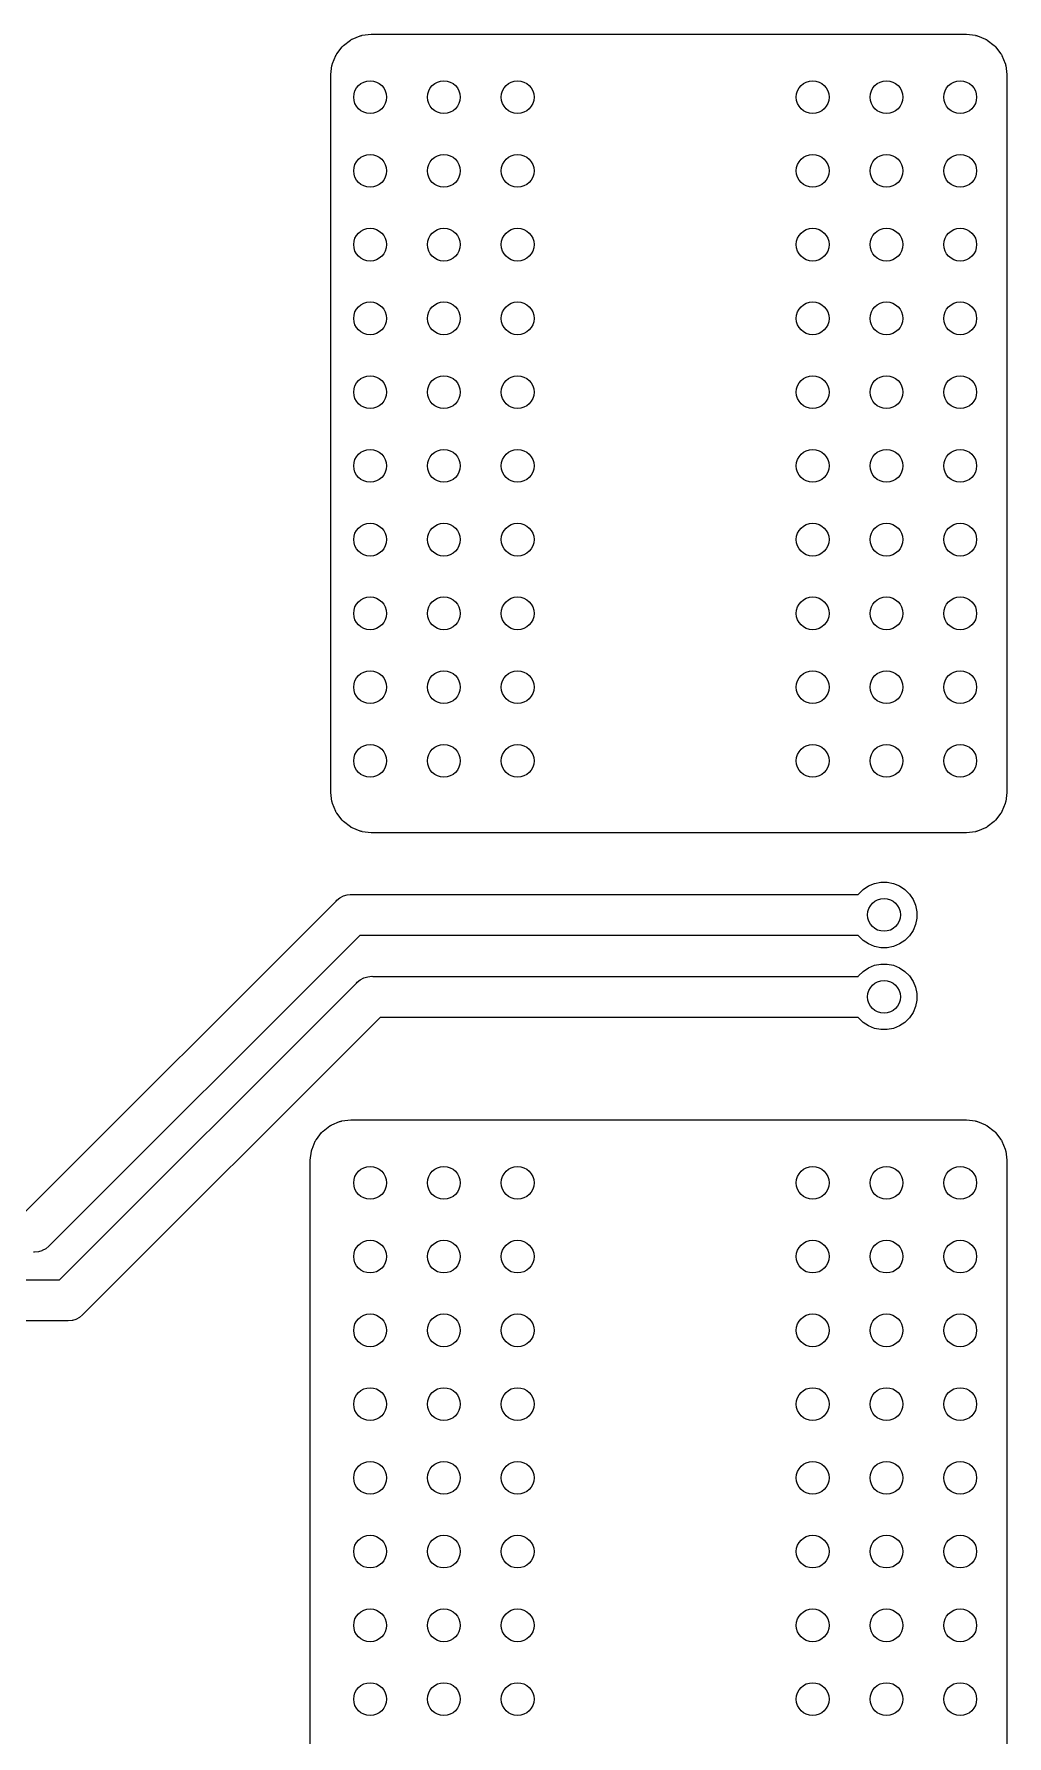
# Model space of a CAD drawing. Extents: x 57.2 to 140.8, y -181.8 to -103.2.
# Drawn here: x 72.38 to 84.25, y -158.27 to -137.5 of the extents above; entities that cross this region are included whole.
import ezdxf

# ---------------------------------------------------------------- set-up
doc = ezdxf.new("R2010")
doc.units = 0
doc.layers.add('BLACK', color=7, linetype='CONTINUOUS')

msp = doc.modelspace()

# ---------------------------------------------------------------- linework, layer by layer
at = {"layer": 'BLACK', "linetype": 'CONTINUOUS'}
for p, q in [((76.075, -137.74), (76.1384, -137.657)), ((76.1384, -137.657), (76.1393, -137.656)), ((76.1393, -137.656), (76.1411, -137.654)), ((76.1411, -137.654), (76.1426, -137.652)), ((76.1426, -137.652), (76.1479, -137.647)), ((76.1479, -137.647), (76.1528, -137.642)), ((76.1528, -137.642), (76.155, -137.64)), ((76.155, -137.64), (76.1569, -137.638)), ((76.1569, -137.638), (76.2396, -137.575)), ((76.2396, -137.575), (76.2407, -137.574)), ((76.2407, -137.574), (76.2429, -137.573)), ((76.2429, -137.573), (76.2449, -137.571)), ((76.2449, -137.571), (76.2513, -137.568)), ((76.2513, -137.568), (76.2574, -137.564)), ((76.2574, -137.564), (76.2599, -137.563)), ((76.2599, -137.563), (76.2622, -137.562)), ((76.2622, -137.562), (76.3584, -137.522)), ((76.3584, -137.522), (76.3597, -137.522)), ((76.3597, -137.522), (76.3622, -137.521)), ((76.3622, -137.521), (76.3646, -137.52)), ((76.3646, -137.52), (76.3716, -137.518)), ((76.3716, -137.518), (76.3785, -137.516)), ((76.3785, -137.516), (76.3811, -137.516)), ((76.3811, -137.516), (76.3836, -137.515)), ((76.3836, -137.515), (76.4935, -137.501)), ((76.4935, -137.501), (76.4949, -137.501)), ((76.4949, -137.501), (76.5007, -137.501)), ((76.5007, -137.501), (76.5066, -137.5)), ((76.5066, -137.5), (83.7434, -137.5)), ((83.7434, -137.5), (83.7448, -137.5)), ((83.7448, -137.5), (83.7506, -137.501)), ((83.7506, -137.501), (83.7565, -137.501)), ((83.7565, -137.501), (83.8664, -137.515)), ((83.8664, -137.515), (83.8677, -137.516)), ((83.8677, -137.516), (83.8703, -137.516)), ((83.8703, -137.516), (83.8729, -137.516)), ((83.8729, -137.516), (83.8798, -137.518)), ((83.8798, -137.518), (83.8867, -137.52)), ((83.8867, -137.52), (83.8891, -137.521)), ((83.8891, -137.521), (83.8916, -137.522)), ((83.8916, -137.522), (83.9878, -137.562)), ((83.9878, -137.562), (83.9891, -137.562)), ((83.9891, -137.562), (83.9914, -137.564)), ((83.9914, -137.564), (83.9939, -137.565)), ((83.9939, -137.565), (83.9999, -137.568)), ((83.9999, -137.568), (84.0062, -137.572)), ((84.0062, -137.572), (84.0082, -137.574)), ((84.0082, -137.574), (84.0104, -137.575)), ((84.0104, -137.575), (84.0931, -137.638)), ((84.0931, -137.638), (84.0942, -137.639)), ((84.0942, -137.639), (84.0961, -137.641)), ((84.0961, -137.641), (84.0982, -137.643)), ((84.0982, -137.643), (84.1031, -137.648)), ((84.1031, -137.648), (84.1083, -137.653)), ((84.1083, -137.653), (84.1098, -137.655)), ((84.1098, -137.655), (84.1116, -137.657)), ((84.1116, -137.657), (84.175, -137.74)), ((76.0009, -137.994), (76.0153, -137.884)), ((76.0153, -137.884), (76.0155, -137.882)), ((76.0155, -137.882), (76.0161, -137.88)), ((76.0161, -137.88), (76.0164, -137.877)), ((76.0164, -137.877), (76.0185, -137.87)), ((76.0185, -137.87), (76.0202, -137.863)), ((76.0202, -137.863), (76.0213, -137.861)), ((76.0213, -137.861), (76.0221, -137.858)), ((76.0221, -137.858), (76.0619, -137.762)), ((76.0619, -137.762), (76.0625, -137.761)), ((76.0625, -137.761), (76.0638, -137.759)), ((76.0638, -137.759), (76.0647, -137.756)), ((76.0647, -137.756), (76.0685, -137.75)), ((76.0685, -137.75), (76.0719, -137.744)), ((76.0719, -137.744), (76.0736, -137.742)), ((76.0736, -137.742), (76.075, -137.74)), ((84.175, -137.74), (84.1758, -137.741)), ((84.1758, -137.741), (84.1772, -137.743)), ((84.1772, -137.743), (84.1789, -137.745)), ((84.1789, -137.745), (84.1822, -137.751)), ((84.1822, -137.751), (84.1859, -137.757)), ((84.1859, -137.757), (84.1868, -137.76)), ((84.1868, -137.76), (84.1881, -137.762)), ((84.1881, -137.762), (84.2279, -137.858)), ((84.2279, -137.858), (84.2284, -137.86)), ((84.2284, -137.86), (84.2292, -137.862)), ((84.2292, -137.862), (84.2303, -137.865)), ((84.2303, -137.865), (84.2319, -137.872)), ((84.2319, -137.872), (84.2339, -137.878)), ((84.2339, -137.878), (84.2341, -137.881)), ((84.2341, -137.881), (84.2347, -137.884)), ((84.2347, -137.884), (84.2491, -137.994)), ((76, -138.005), (76.0007, -137.999)), ((76, -138.007), (76, -138.005)), ((76, -146.743), (76, -138.007)), ((76.0007, -137.999), (76.0009, -137.994)), ((84.2491, -137.994), (84.2493, -137.995)), ((84.2493, -137.995), (84.2494, -138.001)), ((84.2494, -138.001), (84.25, -138.007)), ((84.25, -138.007), (84.25, -146.743)), ((76.0006, -146.749), (76, -146.743)), ((76.0007, -146.755), (76.0006, -146.749)), ((76.0009, -146.756), (76.0007, -146.755)), ((76.0153, -146.866), (76.0009, -146.756)), ((84.2491, -146.756), (84.2347, -146.866)), ((84.2493, -146.751), (84.2491, -146.756)), ((84.25, -146.745), (84.2493, -146.751)), ((84.25, -146.743), (84.25, -146.745)), ((76.0159, -146.869), (76.0153, -146.866)), ((76.0161, -146.872), (76.0159, -146.869)), ((76.0181, -146.878), (76.0161, -146.872)), ((76.0197, -146.885), (76.0181, -146.878)), ((76.0208, -146.888), (76.0197, -146.885)), ((76.0216, -146.89), (76.0208, -146.888)), ((76.0221, -146.892), (76.0216, -146.89)), ((76.0619, -146.988), (76.0221, -146.892)), ((76.0632, -146.99), (76.0619, -146.988)), ((76.0641, -146.993), (76.0632, -146.99)), ((76.0678, -146.999), (76.0641, -146.993)), ((76.0711, -147.005), (76.0678, -146.999)), ((76.0728, -147.007), (76.0711, -147.005)), ((76.0742, -147.009), (76.0728, -147.007)), ((76.075, -147.01), (76.0742, -147.009)), ((76.1384, -147.093), (76.075, -147.01)), ((84.175, -147.01), (84.1116, -147.093)), ((84.1764, -147.008), (84.175, -147.01)), ((84.1781, -147.006), (84.1764, -147.008)), ((84.1815, -147), (84.1781, -147.006)), ((84.1853, -146.994), (84.1815, -147)), ((84.1862, -146.991), (84.1853, -146.994)), ((84.1875, -146.989), (84.1862, -146.991)), ((84.1881, -146.988), (84.1875, -146.989)), ((84.2279, -146.892), (84.1881, -146.988)), ((84.2287, -146.889), (84.2279, -146.892)), ((84.2298, -146.887), (84.2287, -146.889)), ((84.2315, -146.88), (84.2298, -146.887)), ((84.2336, -146.873), (84.2315, -146.88)), ((84.2339, -146.87), (84.2336, -146.873)), ((84.2345, -146.868), (84.2339, -146.87)), ((84.2347, -146.866), (84.2345, -146.868)), ((76.1402, -147.095), (76.1384, -147.093)), ((76.1417, -147.097), (76.1402, -147.095)), ((76.1469, -147.102), (76.1417, -147.097)), ((76.1518, -147.107), (76.1469, -147.102)), ((76.1539, -147.109), (76.1518, -147.107)), ((76.1558, -147.111), (76.1539, -147.109)), ((76.1569, -147.112), (76.1558, -147.111)), ((76.2396, -147.175), (76.1569, -147.112)), ((76.2418, -147.176), (76.2396, -147.175)), ((76.2438, -147.178), (76.2418, -147.176)), ((76.25, -147.182), (76.2438, -147.178)), ((76.2561, -147.185), (76.25, -147.182)), ((76.2586, -147.186), (76.2561, -147.185)), ((76.2609, -147.188), (76.2586, -147.186)), ((76.2622, -147.188), (76.2609, -147.188)), ((76.3584, -147.228), (76.2622, -147.188)), ((76.3609, -147.229), (76.3584, -147.228)), ((76.3633, -147.23), (76.3609, -147.229)), ((76.3702, -147.232), (76.3633, -147.23)), ((76.3771, -147.234), (76.3702, -147.232)), ((76.3797, -147.234), (76.3771, -147.234)), ((76.3823, -147.234), (76.3797, -147.234)), ((76.3836, -147.235), (76.3823, -147.234)), ((76.4935, -147.249), (76.3836, -147.235)), ((76.4994, -147.249), (76.4935, -147.249)), ((76.5052, -147.25), (76.4994, -147.249)), ((76.5066, -147.25), (76.5052, -147.25)), ((83.7434, -147.25), (76.5066, -147.25)), ((83.7493, -147.249), (83.7434, -147.25)), ((83.7551, -147.249), (83.7493, -147.249)), ((83.7565, -147.249), (83.7551, -147.249)), ((83.8664, -147.235), (83.7565, -147.249)), ((83.8689, -147.234), (83.8664, -147.235)), ((83.8715, -147.234), (83.8689, -147.234)), ((83.8784, -147.232), (83.8715, -147.234)), ((83.8854, -147.23), (83.8784, -147.232)), ((83.8878, -147.229), (83.8854, -147.23)), ((83.8903, -147.228), (83.8878, -147.229)), ((83.8916, -147.228), (83.8903, -147.228)), ((83.9878, -147.188), (83.8916, -147.228)), ((83.9901, -147.187), (83.9878, -147.188)), ((83.9926, -147.186), (83.9901, -147.187)), ((83.9987, -147.182), (83.9926, -147.186)), ((84.0051, -147.179), (83.9987, -147.182)), ((84.0071, -147.177), (84.0051, -147.179)), ((84.0093, -147.176), (84.0071, -147.177)), ((84.0104, -147.175), (84.0093, -147.176)), ((84.0931, -147.112), (84.0104, -147.175)), ((84.095, -147.11), (84.0931, -147.112)), ((84.0972, -147.108), (84.095, -147.11)), ((84.1021, -147.103), (84.0972, -147.108)), ((84.1074, -147.098), (84.1021, -147.103)), ((84.1089, -147.096), (84.1074, -147.098)), ((84.1107, -147.094), (84.1089, -147.096)), ((84.1116, -147.093), (84.1107, -147.094)), ((82.5605, -147.896), (82.6333, -147.865)), ((82.6333, -147.865), (82.7106, -147.85)), ((82.7106, -147.85), (82.7894, -147.85)), ((82.7894, -147.85), (82.8667, -147.865)), ((82.8667, -147.865), (82.9395, -147.896)), ((72.2814, -151.865), (76.0645, -148.082)), ((76.0645, -148.082), (76.0724, -148.072)), ((76.0724, -148.072), (76.1104, -148.041)), ((76.1104, -148.041), (76.1539, -148.018)), ((76.1539, -148.018), (76.201, -148.004)), ((76.201, -148.004), (76.2377, -148)), ((76.2377, -148), (76.25, -147.999)), ((76.2377, -148), (76.2377, -148)), ((76.25, -147.999), (76.2623, -148)), ((76.2623, -148), (82.436, -148)), ((82.436, -148), (82.4393, -147.995)), ((82.4393, -147.995), (82.495, -147.939)), ((82.495, -147.939), (82.5605, -147.896)), ((82.9395, -147.896), (83.005, -147.939)), ((83.005, -147.939), (83.0607, -147.995)), ((83.0607, -147.995), (83.1045, -148.061)), ((83.1045, -148.061), (83.1346, -148.133)), ((83.1346, -148.133), (83.15, -148.211)), ((83.15, -148.289), (83.1346, -148.367)), ((83.15, -148.211), (83.15, -148.289)), ((76.3536, -148.5), (72.5705, -152.283)), ((82.436, -148.5), (76.3536, -148.5)), ((82.4393, -148.505), (82.436, -148.5)), ((82.495, -148.561), (82.4393, -148.505)), ((83.0607, -148.505), (83.005, -148.561)), ((83.1045, -148.439), (83.0607, -148.505)), ((83.1346, -148.367), (83.1045, -148.439)), ((82.5605, -148.604), (82.495, -148.561)), ((82.6333, -148.635), (82.5605, -148.604)), ((82.7106, -148.65), (82.6333, -148.635)), ((82.7894, -148.65), (82.7106, -148.65)), ((82.8667, -148.635), (82.7894, -148.65)), ((82.9395, -148.604), (82.8667, -148.635)), ((83.005, -148.561), (82.9395, -148.604)), ((82.495, -148.939), (82.5605, -148.896)), ((82.5605, -148.896), (82.6333, -148.865)), ((82.6333, -148.865), (82.7106, -148.85)), ((82.7106, -148.85), (82.7894, -148.85)), ((82.7894, -148.85), (82.8667, -148.865)), ((82.8667, -148.865), (82.9395, -148.896)), ((82.9395, -148.896), (83.005, -148.939)), ((72.6922, -152.704), (76.3145, -149.082)), ((76.3145, -149.082), (76.3224, -149.072)), ((76.3224, -149.072), (76.3604, -149.041)), ((76.3604, -149.041), (76.4039, -149.018)), ((76.4039, -149.018), (76.451, -149.004)), ((76.451, -149.004), (76.5, -148.999)), ((76.5, -148.999), (76.5123, -149)), ((76.5123, -149), (82.436, -149)), ((82.436, -149), (82.4393, -148.995)), ((82.4393, -148.995), (82.495, -148.939)), ((83.005, -148.939), (83.0607, -148.995)), ((83.0607, -148.995), (83.1045, -149.061)), ((83.1045, -149.061), (83.1346, -149.133)), ((83.1346, -149.133), (83.15, -149.211)), ((83.15, -149.289), (83.1346, -149.367)), ((83.15, -149.211), (83.15, -149.289)), ((76.6036, -149.5), (72.9812, -153.122)), ((82.436, -149.5), (76.6036, -149.5)), ((82.4393, -149.505), (82.436, -149.5)), ((82.495, -149.561), (82.4393, -149.505)), ((83.0607, -149.505), (83.005, -149.561)), ((83.1045, -149.439), (83.0607, -149.505)), ((83.1346, -149.367), (83.1045, -149.439)), ((82.5605, -149.604), (82.495, -149.561)), ((82.6333, -149.635), (82.5605, -149.604)), ((82.7106, -149.65), (82.6333, -149.635)), ((82.7894, -149.65), (82.7106, -149.65)), ((82.8667, -149.635), (82.7894, -149.65)), ((82.9395, -149.604), (82.8667, -149.635)), ((83.005, -149.561), (82.9395, -149.604)), ((76.0122, -150.812), (76.1084, -150.772)), ((76.1084, -150.772), (76.1097, -150.772)), ((76.1097, -150.772), (76.1122, -150.771)), ((76.1122, -150.771), (76.1146, -150.77)), ((76.1146, -150.77), (76.1216, -150.768)), ((76.1216, -150.768), (76.1285, -150.766)), ((76.1285, -150.766), (76.1311, -150.766)), ((76.1311, -150.766), (76.1336, -150.765)), ((76.1336, -150.765), (76.2435, -150.751)), ((76.2435, -150.751), (76.2449, -150.751)), ((76.2449, -150.751), (76.2507, -150.751)), ((76.2507, -150.751), (76.2566, -150.75)), ((76.2566, -150.75), (83.7434, -150.75)), ((83.7434, -150.75), (83.7448, -150.75)), ((83.7448, -150.75), (83.7506, -150.751)), ((83.7506, -150.751), (83.7565, -150.751)), ((83.7565, -150.751), (83.8664, -150.765)), ((83.8664, -150.765), (83.8677, -150.766)), ((83.8677, -150.766), (83.8703, -150.766)), ((83.8703, -150.766), (83.8729, -150.766)), ((83.8729, -150.766), (83.8798, -150.768)), ((83.8798, -150.768), (83.8867, -150.77)), ((83.8867, -150.77), (83.8891, -150.771)), ((83.8891, -150.771), (83.8916, -150.772)), ((83.8916, -150.772), (83.9878, -150.812)), ((75.8185, -151), (75.8219, -150.994)), ((75.8219, -150.994), (75.8236, -150.992)), ((75.8236, -150.992), (75.825, -150.99)), ((75.825, -150.99), (75.8884, -150.907)), ((75.8884, -150.907), (75.8893, -150.906)), ((75.8893, -150.906), (75.8911, -150.904)), ((75.8911, -150.904), (75.8926, -150.902)), ((75.8926, -150.902), (75.8979, -150.897)), ((75.8979, -150.897), (75.9028, -150.892)), ((75.9028, -150.892), (75.905, -150.89)), ((75.905, -150.89), (75.9069, -150.888)), ((75.9069, -150.888), (75.9896, -150.825)), ((75.9896, -150.825), (75.9907, -150.824)), ((75.9907, -150.824), (75.9929, -150.823)), ((75.9929, -150.823), (75.9949, -150.821)), ((75.9949, -150.821), (76.0013, -150.818)), ((76.0013, -150.818), (76.0074, -150.814)), ((76.0074, -150.814), (76.0099, -150.813)), ((76.0099, -150.813), (76.0122, -150.812)), ((83.9878, -150.812), (83.9891, -150.812)), ((83.9891, -150.812), (83.9914, -150.814)), ((83.9914, -150.814), (83.9939, -150.815)), ((83.9939, -150.815), (83.9999, -150.818)), ((83.9999, -150.818), (84.0062, -150.822)), ((84.0062, -150.822), (84.0082, -150.824)), ((84.0082, -150.824), (84.0104, -150.825)), ((84.0104, -150.825), (84.0931, -150.888)), ((84.0931, -150.888), (84.0942, -150.889)), ((84.0942, -150.889), (84.0961, -150.891)), ((84.0961, -150.891), (84.0982, -150.893)), ((84.0982, -150.893), (84.1031, -150.898)), ((84.1031, -150.898), (84.1083, -150.903)), ((84.1083, -150.903), (84.1098, -150.905)), ((84.1098, -150.905), (84.1116, -150.907)), ((84.1116, -150.907), (84.175, -150.99)), ((84.175, -150.99), (84.1758, -150.991)), ((84.1758, -150.991), (84.1772, -150.993)), ((84.1772, -150.993), (84.1789, -150.995)), ((84.1789, -150.995), (84.1822, -151.001)), ((75.7509, -151.244), (75.7653, -151.134)), ((75.7653, -151.134), (75.7655, -151.132)), ((75.7655, -151.132), (75.7661, -151.13)), ((75.7661, -151.13), (75.7664, -151.127)), ((75.7664, -151.127), (75.7685, -151.12)), ((75.7685, -151.12), (75.7702, -151.113)), ((75.7702, -151.113), (75.7713, -151.111)), ((75.7713, -151.111), (75.7721, -151.108)), ((75.7721, -151.108), (75.8119, -151.012)), ((75.8119, -151.012), (75.8125, -151.011)), ((75.8125, -151.011), (75.8138, -151.009)), ((75.8138, -151.009), (75.8147, -151.006)), ((75.8147, -151.006), (75.8185, -151)), ((84.1822, -151.001), (84.1859, -151.007)), ((84.1859, -151.007), (84.1868, -151.01)), ((84.1868, -151.01), (84.1881, -151.012)), ((84.1881, -151.012), (84.2279, -151.108)), ((84.2279, -151.108), (84.2284, -151.11)), ((84.2284, -151.11), (84.2292, -151.112)), ((84.2292, -151.112), (84.2303, -151.115)), ((84.2303, -151.115), (84.2319, -151.122)), ((84.2319, -151.122), (84.2339, -151.128)), ((84.2339, -151.128), (84.2341, -151.131)), ((84.2341, -151.131), (84.2347, -151.134)), ((84.2347, -151.134), (84.2491, -151.244)), ((75.75, -151.255), (75.7507, -151.249)), ((75.75, -151.257), (75.75, -151.255)), ((75.75, -159.993), (75.75, -151.257)), ((75.7507, -151.249), (75.7509, -151.244)), ((84.2491, -151.244), (84.2493, -151.245)), ((84.2493, -151.245), (84.2494, -151.251)), ((84.2494, -151.251), (84.25, -151.257)), ((84.25, -151.257), (84.25, -160.362)), ((72.385, -152.366), (72.3727, -152.365)), ((72.434, -152.361), (72.385, -152.366)), ((72.477, -152.348), (72.434, -152.361)), ((72.4811, -152.347), (72.477, -152.348)), ((72.5246, -152.324), (72.4811, -152.347)), ((72.5626, -152.293), (72.5246, -152.324)), ((72.5705, -152.283), (72.5626, -152.293)), ((71.958, -152.704), (72.6922, -152.704)), ((72.7834, -153.204), (72.1135, -153.204)), ((72.7957, -153.205), (72.7834, -153.204)), ((72.8447, -153.201), (72.7957, -153.205)), ((72.8484, -153.2), (72.8447, -153.201)), ((72.8918, -153.186), (72.8484, -153.2)), ((72.9353, -153.163), (72.8918, -153.186)), ((72.9733, -153.132), (72.9353, -153.163)), ((72.9812, -153.122), (72.9733, -153.132))]:
    msp.add_line(p, q, dxfattribs=at)
at = {"layer": 'BLACK'}
for centre in [(76.48, -138.27), (77.38, -138.27), (78.28, -138.27), (81.88, -138.27), (82.78, -138.27), (83.68, -138.27), (76.48, -139.17), (77.38, -139.17), (78.28, -139.17), (81.88, -139.17), (82.78, -139.17), (83.68, -139.17), (76.48, -140.07), (77.38, -140.07), (78.28, -140.07), (81.88, -140.07), (82.78, -140.07), (83.68, -140.07), (76.48, -140.97), (77.38, -140.97), (78.28, -140.97), (81.88, -140.97), (82.78, -140.97), (83.68, -140.97), (76.48, -141.87), (77.38, -141.87), (78.28, -141.87), (81.88, -141.87), (82.78, -141.87), (83.68, -141.87), (76.48, -142.77), (77.38, -142.77), (78.28, -142.77), (81.88, -142.77), (82.78, -142.77), (83.68, -142.77), (76.48, -143.67), (77.38, -143.67), (78.28, -143.67), (81.88, -143.67), (82.78, -143.67), (83.68, -143.67), (76.48, -144.57), (77.38, -144.57), (78.28, -144.57), (81.88, -144.57), (82.78, -144.57), (83.68, -144.57), (76.48, -145.47), (77.38, -145.47), (78.28, -145.47), (81.88, -145.47), (82.78, -145.47), (83.68, -145.47), (76.48, -146.37), (77.38, -146.37), (78.28, -146.37), (81.88, -146.37), (82.78, -146.37), (83.68, -146.37), (82.75, -148.25), (82.75, -149.25), (76.48, -151.52), (77.38, -151.52), (78.28, -151.52), (81.88, -151.52), (82.78, -151.52), (83.68, -151.52), (76.48, -152.42), (77.38, -152.42), (78.28, -152.42), (81.88, -152.42), (82.78, -152.42), (83.68, -152.42), (76.48, -153.32), (77.38, -153.32), (78.28, -153.32), (81.88, -153.32), (82.78, -153.32), (83.68, -153.32), (76.48, -154.22), (77.38, -154.22), (78.28, -154.22), (81.88, -154.22), (82.78, -154.22), (83.68, -154.22), (76.48, -155.12), (77.38, -155.12), (78.28, -155.12), (81.88, -155.12), (82.78, -155.12), (83.68, -155.12), (76.48, -156.02), (77.38, -156.02), (78.28, -156.02), (81.88, -156.02), (82.78, -156.02), (83.68, -156.02), (76.48, -156.92), (77.38, -156.92), (78.28, -156.92), (81.88, -156.92), (82.78, -156.92), (83.68, -156.92), (76.48, -157.82), (77.38, -157.82), (78.28, -157.82), (81.88, -157.82), (82.78, -157.82), (83.68, -157.82)]:
    msp.add_circle(centre, 0.2, dxfattribs=at)

doc.saveas('drawing.dxf')
